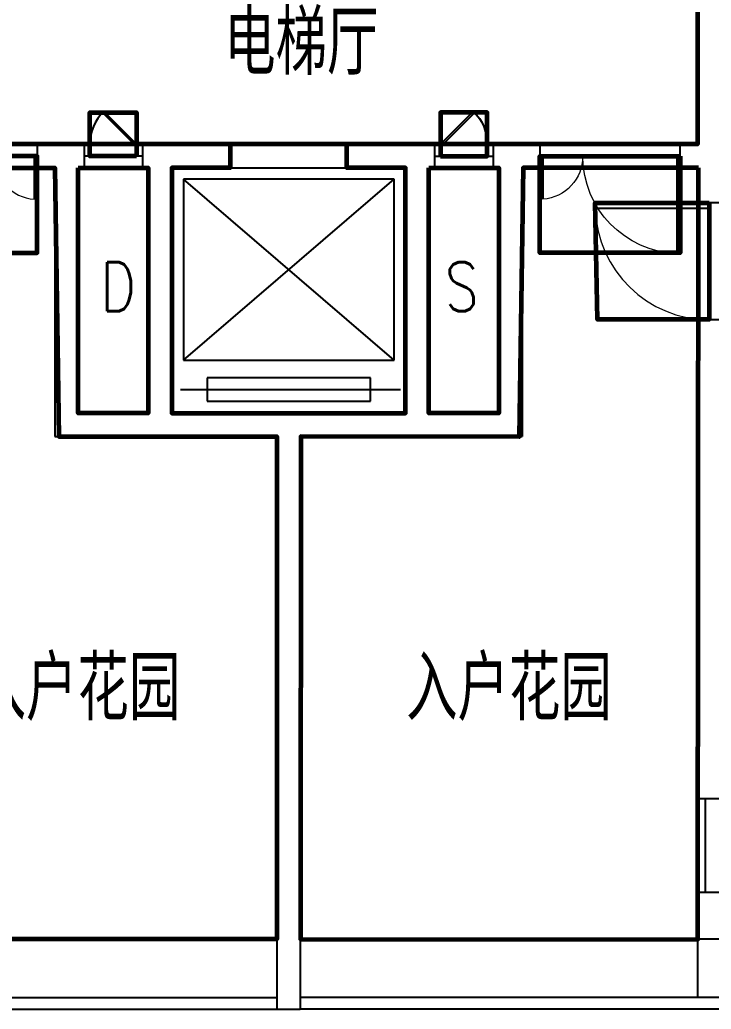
# Model space of a CAD drawing. Extents: x -634437 to -602837, y -712943 to -698043.
# Drawn here: x -620937 to -615020, y -712343 to -703878 of the extents above; entities that cross this region are included whole.
import ezdxf
from ezdxf.enums import TextEntityAlignment as Align

# ---------------------------------------------------------------- set-up
doc = ezdxf.new("R2010")
doc.units = 0
doc.header["$LTSCALE"] = 1000
doc.header["$MEASUREMENT"] = 0
doc.layers.get('0').update_dxf_attribs({"linetype": 'CONTINUOUS'})
for name, color, linetype in [('BALCONY', 153, 'CONTINUOUS'), ('K_EQUIPMENT', 89, 'CONTINUOUS'), ('STAIR', 3, 'CONTINUOUS'), ('WALL', 2, 'CONTINUOUS'), ('WINDOW', 4, 'CONTINUOUS'), ('Windows(门窗)', 4, 'CONTINUOUS'), ('Windows_Text(门窗编号)', 7, 'CONTINUOUS'), ('房间名称', 7, 'CONTINUOUS')]:
    doc.layers.add(name, color=color, linetype=linetype)
for name, color, linetype, lineweight in [('GT_水机房', 170, 'CONTINUOUS', 60), ('GT_电机房', 210, 'CONTINUOUS', 60), ('GT_电梯', 150, 'CONTINUOUS', 60), ('GT_花园', 74, 'CONTINUOUS', 60), ('GT_过道', 30, 'CONTINUOUS', 60), ('GT_门', 3, 'CONTINUOUS', 60)]:
    doc.layers.add(name, color=color, linetype=linetype, lineweight=lineweight)
doc.styles.add('_HZTXT', font='txt.shx', dxfattribs={"width": 0.8, "bigfont": 'HZTXT.shx'})
doc.styles.add('hztext', font='bzxw.shx', dxfattribs={"width": 0.7, "bigfont": 'bzhz.shx'})

# ---------------------------------------------------------------- blocks, each defined once
blk = doc.blocks.new('$DorLib2D$00000025')
at = {"const_width": 0.02000000000002}
for points in [[(0.4809659091480242, -0.0014478852985489), (0.4809659091480242, 0.6906370592223703)], [(-0.4809658959978972, 0.0014478759854028), (-0.4809658959978972, 0.3083976873278363)]]:
    blk.add_lwpolyline(points, dxfattribs=at)
at = {"lineweight": 13}
for centre, radius, start, end in [((0.5046168020418103, -0.0019208093578045), 0.6987497204383784, 91.93968624619532, 179.7237749158179), ((-0.5007908120541872, 0.0025725639175704), 0.3066680763238383, 359.7898704781727, 85.75082581399504)]:
    blk.add_arc(centre, radius, start, end, dxfattribs=at)
blk = doc.blocks.new('*U31')
for p, q in [((0, 0), (50, -2.5611371e-09)), ((50, -2.5611371e-09), (49.99999999489229, -100.0000000025611)), ((449.9999999988922, -2.30274964e-08), (499.9999999988922, -2.55740815e-08)), ((449.9999999988922, -2.30274964e-08), (449.9999999937845, -100.0000000230275)), ((49.99999999489229, -100.0000000025611), (-5.1077222e-09, -100)), ((-5.1077222e-09, -100), (499.9999999937845, -100.0000000255741)), ((60.60660171327018, -89.39339828526413), (49.99999999509057, -100.0000000027575)), ((49.99999999489229, -100.0000000025593), (64.9999999949465, -100.0000000038398)), ((49.99999999489229, -100.0000000025593), (332.8427124524955, -382.8427124926249)), ((60.60660171327018, -89.39339828526413), (343.272488343647, -372.0592849480851)), ((499.9999999937845, -100.000000025574), (449.9999999937845, -100.0000000230275))]:
    blk.add_line(p, q)
blk.add_arc((49.99999999513466, -100.0000000027999), 399.9999999986497, 314.9999999967122, 359.999999996738)
at = {"layer": 'Windows_Text(门窗编号)', "style": 'hztext', "width": 0.5}
blk.add_attdef('编号', text='', height=400, dxfattribs=at).set_placement((449.9999999923383, -361.4976808725023), align=Align.MIDDLE_CENTER)
blk = doc.blocks.new('A$C76785169')
at = {"layer": 'STAIR'}
for p, q in [((1825.979435670539, 1849.999916541099), (25.97943567053881, 1849.999916541099)), ((25.97943567053881, 1849.999916541099), (25.97943567053881, 299.9999165429617)), ((25.97943567053881, 299.9999165429617), (1825.979435670539, 1849.999916541099)), ((1825.979435670539, 299.9999165429617), (25.97943567053881, 1849.999916541099)), ((1825.979435670539, 299.9999165429617), (1825.979435670539, 1849.999916541099)), ((25.97943567053881, 299.9999165429617), (1825.979435670539, 299.9999165429617)), ((1625.979435670538, 149.9999165429617), (225.9794356705388, 149.9999165429617)), ((225.9794356705388, 149.9999165429617), (225.9794356705388, -50.00008345703827)), ((1625.979435670538, -50.00008345703827), (1625.979435670538, 149.9999165429617)), ((9.11132665351e-05, 49.99991654296173), (1882.796334128769, 49.9999165442714)), ((225.9794356705388, -50.00008345703827), (1625.979435670538, -50.00008345703827))]:
    blk.add_line(p, q, dxfattribs=at)
blk = doc.blocks.new('$DorLib2D$00000001')
for p, q in [((0.45, 0.975), (0.5000000000000002, 0.975)), ((0.45, 0), (0.45, 0.975)), ((0.5, 0), (0.5, 0.975)), ((0.5, 0), (0.45, 0))]:
    blk.add_line(p, q)
at = {"lineweight": 13}
blk.add_arc((0.475, 0), 0.975, 91.46928358135379, 180, dxfattribs=at)

msp = doc.modelspace()

# ---------------------------------------------------------------- linework, layer by layer
at = {"layer": 'GT_水机房'}
msp.add_lwpolyline([(-617436.5230569084, -705143.3612371774), (-616836.5230569084, -705143.3612371774), (-616836.5230569084, -707243.3612371774), (-617436.5230569084, -707243.3612371774), (-617436.5230569084, -705143.3612371774)], dxfattribs=at)
at = {"layer": 'GT_电机房'}
msp.add_lwpolyline([(-620436.5230569084, -705143.3612371774), (-619836.5230569085, -705143.3612371774), (-619836.5230569084, -707243.3612371774), (-620436.5230569084, -707243.3612371774), (-620436.5230569084, -705143.3612371774)], dxfattribs=at)
at = {"layer": 'GT_电梯'}
msp.add_lwpolyline([(-619136.5230569084, -704943.3612371777), (-619136.5230569085, -705143.3612371774), (-619636.5230569085, -705143.3612371774), (-619636.5230569084, -707243.3612371774), (-617636.5230569084, -707243.3612371774), (-617636.5230569084, -705143.3612371774), (-618136.5230569085, -705143.3612371774), (-618136.5230569085, -704943.3612371777), (-619136.5230569084, -704943.3612371777)], dxfattribs=at)
at = {"layer": 'GT_花园'}
for points in [[(-622136.5230569086, -705143.3612371774), (-620636.5230569084, -705143.3612371774), (-620603.7601278971, -707443.3612371774), (-618736.5230569084, -707443.3612371774), (-618736.5230569084, -711743.3612371773), (-622136.5230569086, -711743.3612371773), (-622136.5230569086, -705143.3612371774)], [(-615129.2708351274, -705145.8215327797), (-616629.2704652993, -705144.7682117824), (-616663.6484784283, -707444.7446381248), (-618530.8850890454, -707443.4334381161), (-618533.9046092369, -711743.4323779412), (-615133.9054475148, -711745.8199055345), (-615129.2708351274, -705145.8215327797)]]:
    msp.add_lwpolyline(points, dxfattribs=at)
at = {"layer": 'GT_过道'}
msp.add_lwpolyline([(-622136.5230569086, -703143.3612371774), (-615136.5230569084, -703143.3612371774), (-615136.5230569084, -704943.3612371777), (-622136.5230569086, -704943.3612371777), (-622136.5230569086, -703143.3612371774)], dxfattribs=at)
at = {"layer": 'GT_门'}
for points in [[(-619936.5230569157, -705043.361237175), (-620336.5230569146, -705043.3612371546), (-620336.523056896, -704671.3019522298), (-619936.5230568972, -704671.3019522298), (-619936.5230569157, -705043.361237175)], [(-617336.5230569014, -705043.361237175), (-616936.5230569025, -705043.3612371546), (-616936.5230569211, -704671.3019522298), (-617336.5230569199, -704671.3019522298), (-617336.5230569014, -705043.361237175)], [(-621986.5230569086, -705043.3612372096), (-621986.5230569086, -705872.125708291), (-620786.5230569178, -705872.125708291), (-620786.5230569642, -705043.3612372049), (-621986.5230569086, -705043.3612372049)], [(-615286.5230569084, -705043.3612372096), (-615286.5230569084, -705872.125708291), (-616486.5230568992, -705872.125708291), (-616486.5230568529, -705043.3612372049), (-615286.5230569084, -705043.3612372049)], [(-615036.5230569093, -705443.3612371607), (-615036.5230569093, -706443.3612371607), (-615994.2859859199, -706443.3612371607), (-616011.5230569092, -705443.3612371607), (-615036.5230569093, -705443.3612371607)]]:
    msp.add_lwpolyline(points, dxfattribs=at)
at = {"layer": 'K_EQUIPMENT'}
msp.add_line((-615136.5230569084, -711743.3612371773), (-615136.5230569084, -712243.3612371775), dxfattribs=at)
at = {"layer": 'WALL'}
for p, q in [((-615136.5230569084, -703143.3612371774), (-615136.5230569084, -704943.3612371777)), ((-620786.5230569642, -704943.3612371777), (-620386.5230569121, -704943.3612371777)), ((-620786.5230569642, -704943.3612371777), (-620786.5230569643, -705143.361237232)), ((-620386.5230569121, -704943.3612371777), (-620386.5230569086, -705143.3612371774)), ((-619886.5230569158, -704943.3612371777), (-619136.5230569084, -704943.3612371777)), ((-619886.5230569158, -704943.3612371777), (-619886.5230569122, -705143.3612371774)), ((-619136.5230569084, -705143.3612371774), (-619136.5230569084, -704943.3612371777)), ((-618136.5230569085, -704943.3612371777), (-616486.5230568527, -704943.3612371777)), ((-618136.5230569085, -705143.3612371774), (-618136.5230569085, -704943.3612371777)), ((-617386.5230569011, -704943.3612371777), (-617386.5230569047, -705143.3612371774)), ((-616886.5230569046, -704943.3612371777), (-616886.5230569084, -705143.3612371774)), ((-616486.5230568527, -704943.3612371777), (-616486.5230568527, -705143.3612372242)), ((-616486.5230568526, -704943.3612371777), (-616486.5230568525, -705143.361237232)), ((-615136.5230569084, -704943.3612371777), (-615286.5230569084, -704943.3612371777)), ((-615286.5230569084, -705143.361237241), (-615286.5230569084, -704943.3612371777)), ((-620786.5230569643, -705143.3612371774), (-620636.5230569084, -705143.3612371774)), ((-620636.5230569084, -705143.3612371774), (-620636.5230569084, -707443.3612371774)), ((-620436.5230569084, -705143.3612371774), (-620436.5230569084, -707243.3612371774)), ((-620436.5230569085, -705143.3612371774), (-620386.5230569086, -705143.3612371774)), ((-619886.5230569122, -705143.3612371774), (-619836.5230569085, -705143.3612371774)), ((-619836.5230569085, -705143.3612371774), (-619836.5230569084, -707243.3612371774)), ((-619636.5230569085, -705143.3612371774), (-619636.5230569084, -707243.3612371774)), ((-619636.5230569085, -705143.3612371774), (-619136.5230569085, -705143.3612371774)), ((-618136.5230569085, -705143.3612371774), (-617636.5230569084, -705143.3612371774)), ((-617636.5230569084, -705143.3612371774), (-617636.5230569084, -707243.3612371774)), ((-617436.5230569084, -705143.3612371774), (-617436.5230569084, -707243.3612371774)), ((-617386.5230569048, -705143.3612371774), (-617436.5230569084, -705143.3612371774)), ((-616886.5230569084, -705143.3612371774), (-616836.5230569084, -705143.3612371774)), ((-616836.5230569084, -705143.3612371774), (-616836.5230569084, -707243.3612371774)), ((-616636.5230569084, -705143.3612371774), (-616636.5230569084, -707443.3612371774)), ((-616486.5230568526, -705143.3612371774), (-616636.5230569084, -705143.3612371774)), ((-615136.5230569084, -705143.3612371774), (-615286.5230569084, -705143.3612371774)), ((-615136.5230569084, -705143.3612371774), (-615136.5230569084, -705443.3612371774)), ((-614936.5230568895, -705443.3612371774), (-615136.5230569048, -705443.3612371774)), ((-615136.5230569084, -706443.3612371432), (-615136.5230569084, -710543.3612371776)), ((-615136.5230569217, -706443.3612371432), (-614936.523056894, -706443.361237143)), ((-620436.5230569084, -707243.3612371774), (-619836.5230569084, -707243.3612371774)), ((-619636.5230569084, -707243.3612371774), (-617636.5230569084, -707243.3612371774)), ((-617436.5230569084, -707243.3612371774), (-616836.5230569084, -707243.3612371774)), ((-620636.5230569084, -707443.3612371774), (-618736.5230569084, -707443.3612371774)), ((-618736.5230569085, -707443.3612371774), (-618736.5230569085, -712343.3612371774)), ((-618536.5230569085, -707443.3612371774), (-618536.5230569085, -712343.3612371774)), ((-618536.5230569085, -707443.3612371774), (-616636.5230569084, -707443.3612371774)), ((-614936.5230569083, -710543.3612371776), (-615136.5230569084, -710543.3612371776)), ((-615136.5230569084, -711343.3612371776), (-615136.5230569084, -711743.3612371773)), ((-614936.5230569083, -711343.3612371776), (-615136.5230569084, -711343.3612371776)), ((-614436.5230569083, -711743.3612371773), (-615136.5230569084, -711743.3612371773)), ((-618736.5230569085, -712343.3612371774), (-618536.5230569084, -712343.3612371774))]:
    msp.add_line(p, q, dxfattribs=at)
at = {"layer": 'WINDOW'}
for p, q in [((-620786.5230569178, -705143.3612372872), (-621986.523056918, -705143.3612372872)), ((-616486.5230568992, -705143.3612372242), (-615286.5230568991, -705143.3612372242)), ((-616486.523056899, -705143.3612372872), (-615286.523056899, -705143.3612372872)), ((-615136.5230569084, -705443.3612371607), (-615136.5230569084, -706443.3612371607)), ((-615136.5230569084, -711343.3612371776), (-615136.5230569084, -710543.3612371776)), ((-615069.8563902416, -711343.3612371776), (-615069.8563902416, -710543.3612371776)), ((-622136.5230569086, -711743.3612371773), (-618736.5230569085, -711743.3612371773)), ((-615136.5230569085, -711743.3612371773), (-618536.5230569085, -711743.3612371773)), ((-615136.5230569084, -711743.3612371773), (-618536.5230569082, -711743.3612371773)), ((-624336.5230569086, -712243.3612371775), (-618736.5230569085, -712243.3612371775)), ((-612936.5230569085, -712243.3612371775), (-618536.5230569085, -712243.3612371775)), ((-612936.5230569083, -712243.3612371775), (-618536.5230569082, -712243.3612371775)), ((-624436.5230569085, -712343.3612371774), (-618736.5230569084, -712343.3612371774)), ((-612836.5230569086, -712343.3612371774), (-618536.5230569085, -712343.3612371774)), ((-612836.5230569083, -712343.3612371774), (-618536.5230569084, -712343.3612371774))]:
    msp.add_line(p, q, dxfattribs=at)
at = {"layer": 'Windows(门窗)'}
for p, q in [((-620386.5230569086, -705143.3612371774), (-619886.523056912, -705143.3612371681)), ((-619136.5230569084, -705143.3612371774), (-618136.5230569085, -705143.3612371774)), ((-617386.5230569047, -705143.3612371774), (-616886.5230569083, -705143.3612371681))]:
    msp.add_line(p, q, dxfattribs=at)

# ---------------------------------------------------------------- block references
at = {"layer": 'BALCONY'}
msp.add_blockref('A$C76785169', (-619560.2297652997, -707090.2975990202), dxfattribs=at)
at = {"layer": 'WINDOW'}
for name, p, xscale, yscale, zscale, rotation in [('$DorLib2D$00000025', (-621386.5230569179, -705043.3612372241), 1200, 1200, 1200, 180), ('$DorLib2D$00000025', (-615886.5230568991, -705043.3612372241), -1200, 1200, 1200, 180), ('$DorLib2D$00000025', (-615886.523056899, -705043.3612372241), -1200, 1200, 1200, 180), ('$DorLib2D$00000001', (-615036.5230534401, -705943.3612371606), -1000, -1000, -1000, 270)]:
    msp.add_blockref(name, p, dxfattribs=dict(at, xscale=xscale, yscale=yscale, zscale=zscale, rotation=rotation))
at = {"layer": 'Windows(门窗)', "rotation": 180}
msp.add_blockref('*U31', (-619886.5230569158, -705043.3612371775), dxfattribs=at)
at = {"layer": 'Windows(门窗)', "xscale": -1, "rotation": 180}
msp.add_blockref('*U31', (-617386.5230569011, -705043.3612371775), dxfattribs=at)

# ---------------------------------------------------------------- texts
at = {"layer": '房间名称', "style": '_HZTXT', "width": 0.8}
for s, p in [('电梯厅', (-619187.5468248515, -704349.2832729412)), ('入户花园', (-621323.100044275, -709873.0810612933, 1.13702654178e-05)), ('入户花园', (-617630.2610301719, -709873.0810612933, 1.13702654178e-05))]:
    msp.add_text(s, height=550, dxfattribs=at).set_placement(p)
for s, p in [('D', (-620094.0234952085, -706371.843938311)), ('S', (-617154.8925126925, -706371.843938311))]:
    msp.add_text(s, height=420, dxfattribs=at).set_placement(p, align=Align.CENTER)

doc.saveas('drawing.dxf')
